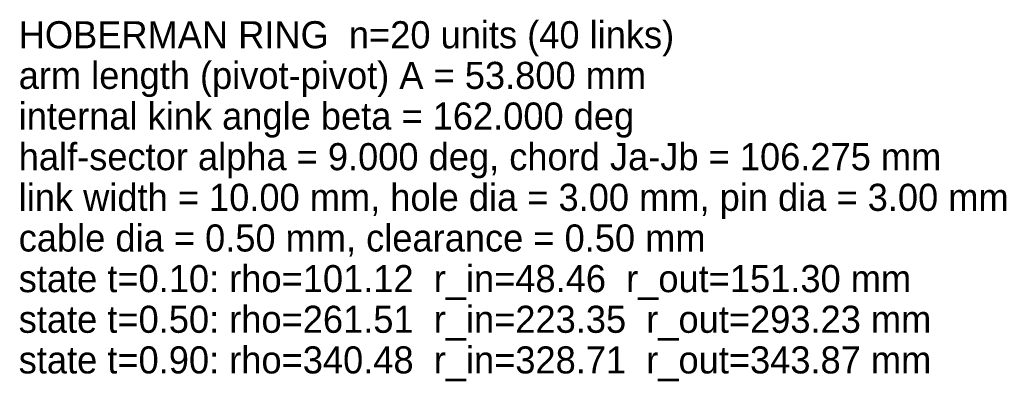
# Model space of a CAD drawing. Header units: millimetres. Extents: x -349 to 349, y -870 to 349.
# Drawn here: x -53.7 to 92, y -870.2 to -816.9 of the extents above; entities that cross this region are included whole.
import ezdxf

# ---------------------------------------------------------------- set-up
doc = ezdxf.new("R2010")
doc.units = ezdxf.units.MM
doc.layers.add('ANNOTATIONS', color=7, linetype='Continuous')

msp = doc.modelspace()

# ---------------------------------------------------------------- texts
at = {"layer": 'ANNOTATIONS'}
for s, p in [('HOBERMAN RING  n=20 units (40 links)', (-53.8, -821.08)), ('arm length (pivot-pivot) A = 53.800 mm', (-53.8, -827.08)), ('internal kink angle beta = 162.000 deg', (-53.8, -833.08)), ('half-sector alpha = 9.000 deg, chord Ja-Jb = 106.275 mm', (-53.8, -839.08)), ('link width = 10.00 mm, hole dia = 3.00 mm, pin dia = 3.00 mm', (-53.8, -845.08)), ('cable dia = 0.50 mm, clearance = 0.50 mm', (-53.8, -851.08)), ('state t=0.10: rho=101.12  r_in=48.46  r_out=151.30 mm', (-53.8, -857.08)), ('state t=0.50: rho=261.51  r_in=223.35  r_out=293.23 mm', (-53.8, -863.08)), ('state t=0.90: rho=340.48  r_in=328.71  r_out=343.87 mm', (-53.8, -869.08))]:
    msp.add_text(s, height=4, dxfattribs=at).set_placement(p)

doc.saveas('drawing.dxf')
